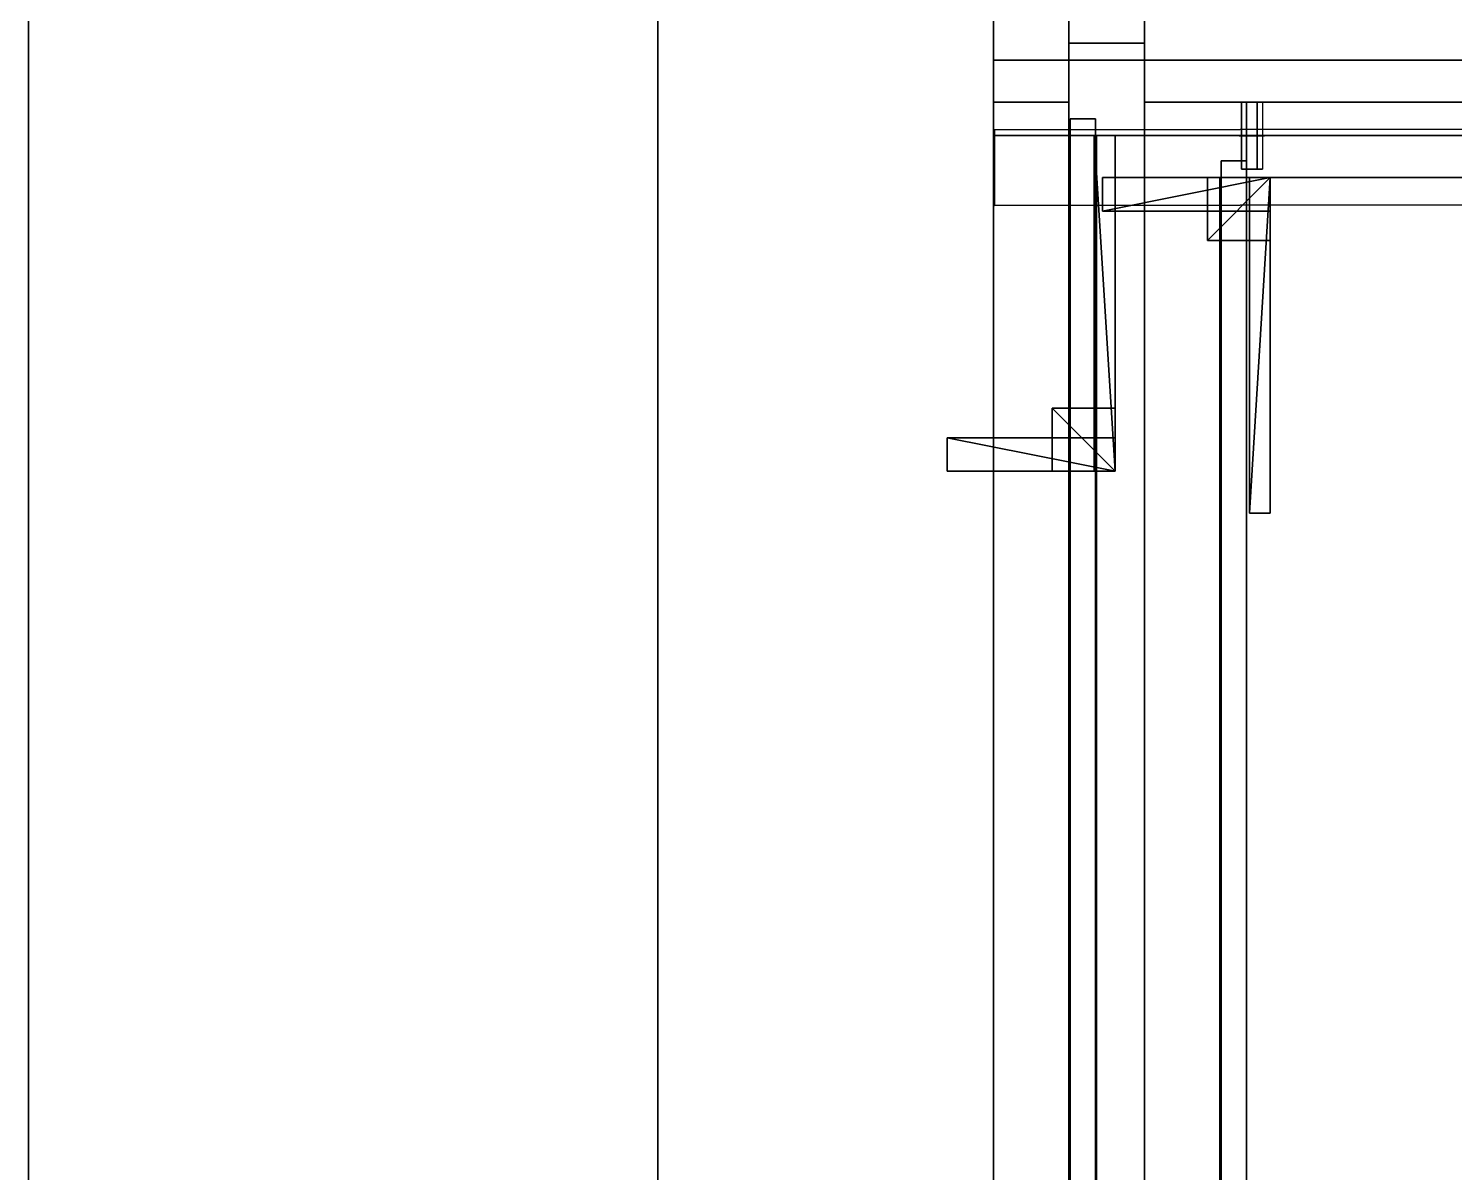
# Model space of a CAD drawing. Extents: x 0 to 3022, y -4615 to 0.
# Drawn here: x 0 to 339.9, y -550.5 to -277.9 of the extents above; entities that cross this region are included whole.
import ezdxf

# ---------------------------------------------------------------- set-up
doc = ezdxf.new("R2010")
doc.units = 0
for name, color, linetype in [('LAYER0', 7, 'CONTINUOUS'), ('LAYER1', 7, 'CONTINUOUS'), ('LAYER47', 253, 'CONTINUOUS'), ('LAYER560', 253, 'CONTINUOUS'), ('LAYER569', 2, 'CONTINUOUS'), ('LAYER570', 7, 'CONTINUOUS'), ('LAYER571', 253, 'CONTINUOUS'), ('LAYER572', 253, 'CONTINUOUS'), ('LAYER573', 253, 'CONTINUOUS'), ('LAYER574', 253, 'CONTINUOUS'), ('LAYER575', 253, 'CONTINUOUS'), ('LAYER576', 253, 'CONTINUOUS'), ('LAYER577', 253, 'CONTINUOUS'), ('LAYER579', 7, 'CONTINUOUS'), ('LAYER580', 7, 'CONTINUOUS'), ('LAYER625', 253, 'CONTINUOUS'), ('LAYER626', 253, 'CONTINUOUS'), ('LAYER627', 7, 'CONTINUOUS'), ('LAYER628', 2, 'CONTINUOUS'), ('LAYER629', 7, 'CONTINUOUS'), ('LAYER630', 253, 'CONTINUOUS'), ('LAYER631', 253, 'CONTINUOUS'), ('LAYER632', 253, 'CONTINUOUS'), ('LAYER633', 253, 'CONTINUOUS'), ('LAYER634', 253, 'CONTINUOUS'), ('LAYER635', 253, 'CONTINUOUS'), ('LAYER636', 7, 'CONTINUOUS'), ('LAYER637', 7, 'CONTINUOUS'), ('LAYER638', 7, 'CONTINUOUS'), ('LAYER640', 253, 'CONTINUOUS'), ('LAYER654', 7, 'CONTINUOUS'), ('LAYER658', 254, 'CONTINUOUS'), ('LAYER660', 7, 'CONTINUOUS'), ('LAYER661', 7, 'CONTINUOUS'), ('LAYER662', 7, 'CONTINUOUS'), ('LAYER663', 7, 'CONTINUOUS'), ('LAYER664', 7, 'CONTINUOUS'), ('LAYER665', 253, 'CONTINUOUS'), ('LAYER800', 253, 'CONTINUOUS')]:
    doc.layers.add(name, color=color, linetype=linetype)

msp = doc.modelspace()

# ---------------------------------------------------------------- linework, layer by layer
at = {"layer": 'LAYER0', "invisible_edges": 1}
for points in [[(2992, 0), (0, -4167.22), (0, 0), (2992, 0)], [(0, 0, 5), (0, -4167.22), (0, -4167.22, 5), (0, 0, 5)], [(0, -4167.22), (0, 0, 5), (0, 0), (0, -4167.22)], [(2992, -4162.78, 5), (0, 0, 5), (0, -4167.22, 5), (2992, -4162.78, 5)], [(0, 0, 5), (2992, -4162.78, 5), (2992, 0, 5), (0, 0, 5)], [(0, -4167.22), (2992, 0), (2992, -4162.78), (0, -4167.22)]]:
    msp.add_3dface(points, dxfattribs=at)
at = {"layer": 'LAYER1'}
for points, invisible_edges in [([(150, -150, 5), (0, -4167.22, 5), (0, 0, 5), (150, -150, 5)], 5), ([(0, 0, 2611), (0, -4167.22, 5), (0, -4167.22, 2611), (0, 0, 2611)], 1), ([(0, -4167.22, 5), (0, 0, 2611), (0, 0, 5), (0, -4167.22, 5)], 1), ([(0, -4167.22, 5), (150, -150, 5), (150, -4017, 5), (0, -4167.22, 5)], 5), ([(150, -150, 5), (150, -4017, 2611), (150, -4017, 5), (150, -150, 5)], 1), ([(150, -4017, 2611), (150, -150, 5), (150, -150, 2611), (150, -4017, 2611)], 1)]:
    msp.add_3dface(points, dxfattribs=dict(at, invisible_edges=invisible_edges))
at = {"layer": 'LAYER47', "invisible_edges": 1}
for points in [[(230, -2965.406, 1823), (700, -285.4058, 1823), (230, -285.4058, 1823), (230, -2965.406, 1823)], [(700, -285.4058, 1823), (230, -2965.406, 1823), (700, -2965.406, 1823), (700, -285.4058, 1823)], [(230, -285.4058, 1805), (700, -285.4058, 1823), (700, -285.4058, 1805), (230, -285.4058, 1805)], [(700, -285.4058, 1823), (230, -285.4058, 1805), (230, -285.4058, 1823), (700, -285.4058, 1823)], [(230, -285.4058, 1805), (230, -2965.406, 1823), (230, -285.4058, 1823), (230, -285.4058, 1805)], [(230, -2965.406, 1823), (230, -285.4058, 1805), (230, -2965.406, 1805), (230, -2965.406, 1823)], [(700, -2965.406, 1805), (230, -285.4058, 1805), (700, -285.4058, 1805), (700, -2965.406, 1805)], [(230, -285.4058, 1805), (700, -2965.406, 1805), (230, -2965.406, 1805), (230, -285.4058, 1805)]]:
    msp.add_3dface(points, dxfattribs=at)
at = {"layer": 'LAYER560', "invisible_edges": 1}
for points in [[(266.0002, -313.4058, 155), (698.0002, -295.4058, 155), (698.0002, -313.4058, 155), (266.0002, -313.4058, 155)], [(698.0002, -295.4058, 155), (266.0002, -313.4058, 155), (266.0002, -295.4058, 155), (698.0002, -295.4058, 155)], [(266.0002, -295.4058, 505), (698.0002, -313.4058, 505), (698.0002, -295.4058, 505), (266.0002, -295.4058, 505)], [(698.0002, -313.4058, 505), (266.0002, -295.4058, 505), (266.0002, -313.4058, 505), (698.0002, -313.4058, 505)], [(266.0002, -295.4058, 505), (266.0002, -313.4058, 155), (266.0002, -313.4058, 505), (266.0002, -295.4058, 505)], [(266.0002, -313.4058, 155), (266.0002, -295.4058, 505), (266.0002, -295.4058, 155), (266.0002, -313.4058, 155)], [(698.0002, -295.4058, 155), (266.0002, -295.4058, 505), (698.0002, -295.4058, 505), (698.0002, -295.4058, 155)], [(266.0002, -295.4058, 505), (698.0002, -295.4058, 155), (266.0002, -295.4058, 155), (266.0002, -295.4058, 505)], [(266.0002, -313.4058, 155), (698.0002, -313.4058, 505), (266.0002, -313.4058, 505), (266.0002, -313.4058, 155)], [(698.0002, -313.4058, 505), (266.0002, -313.4058, 155), (698.0002, -313.4058, 155), (698.0002, -313.4058, 505)]]:
    msp.add_3dface(points, dxfattribs=at)
at = {"layer": 'LAYER569'}
for points in [[(296.0002, -313.4058, 475.5), (291.0002, -393.4058, 475.5), (296.0002, -393.4058, 475.5), (296.0002, -313.4058, 475.5)], [(291.0002, -313.4058, 475.5), (291.0002, -393.4058, 475.5), (296.0002, -313.4058, 475.5), (291.0002, -313.4058, 475.5)], [(296.0002, -313.4058, 452.5), (291.0002, -313.4058, 475.5), (296.0002, -313.4058, 475.5), (296.0002, -313.4058, 452.5)], [(291.0002, -313.4058, 452.5), (291.0002, -313.4058, 475.5), (296.0002, -313.4058, 452.5), (291.0002, -313.4058, 452.5)], [(291.0002, -393.4058, 452.5), (296.0002, -313.4058, 452.5), (296.0002, -393.4058, 452.5), (291.0002, -393.4058, 452.5)], [(291.0002, -313.4058, 452.5), (296.0002, -313.4058, 452.5), (291.0002, -393.4058, 452.5), (291.0002, -313.4058, 452.5)], [(291.0002, -393.4058, 475.5), (291.0002, -313.4058, 452.5), (291.0002, -393.4058, 452.5), (291.0002, -393.4058, 475.5)], [(291.0002, -313.4058, 475.5), (291.0002, -313.4058, 452.5), (291.0002, -393.4058, 475.5), (291.0002, -313.4058, 475.5)], [(296.0002, -393.4058, 452.5), (296.0002, -313.4058, 475.5), (296.0002, -393.4058, 475.5), (296.0002, -393.4058, 452.5)], [(296.0002, -313.4058, 452.5), (296.0002, -313.4058, 475.5), (296.0002, -393.4058, 452.5), (296.0002, -313.4058, 452.5)], [(296.0002, -393.4058, 475.5), (291.0002, -393.4058, 452.5), (296.0002, -393.4058, 452.5), (296.0002, -393.4058, 475.5)], [(291.0002, -393.4058, 475.5), (291.0002, -393.4058, 452.5), (296.0002, -393.4058, 475.5), (291.0002, -393.4058, 475.5)]]:
    msp.add_3dface(points, dxfattribs=at)
at = {"layer": 'LAYER570', "invisible_edges": 1}
for points in [[(296.0002, -313.4058, 475.5), (291.0002, -393.4058, 475.5), (296.0002, -393.4058, 475.5), (296.0002, -313.4058, 475.5)], [(291.0002, -393.4058, 475.5), (296.0002, -313.4058, 475.5), (291.0002, -313.4058, 475.5), (291.0002, -393.4058, 475.5)], [(291.0002, -313.4058, 452.5), (296.0002, -393.4058, 452.5), (291.0002, -393.4058, 452.5), (291.0002, -313.4058, 452.5)], [(296.0002, -393.4058, 452.5), (291.0002, -313.4058, 452.5), (296.0002, -313.4058, 452.5), (296.0002, -393.4058, 452.5)], [(291.0002, -313.4058, 452.5), (296.0002, -313.4058, 475.5), (296.0002, -313.4058, 452.5), (291.0002, -313.4058, 452.5)], [(296.0002, -313.4058, 475.5), (291.0002, -313.4058, 452.5), (291.0002, -313.4058, 475.5), (296.0002, -313.4058, 475.5)], [(291.0002, -393.4058, 475.5), (291.0002, -313.4058, 452.5), (291.0002, -393.4058, 452.5), (291.0002, -393.4058, 475.5)], [(291.0002, -313.4058, 452.5), (291.0002, -393.4058, 475.5), (291.0002, -313.4058, 475.5), (291.0002, -313.4058, 452.5)], [(296.0002, -313.4058, 475.5), (296.0002, -393.4058, 452.5), (296.0002, -313.4058, 452.5), (296.0002, -313.4058, 475.5)], [(296.0002, -393.4058, 452.5), (296.0002, -313.4058, 475.5), (296.0002, -393.4058, 475.5), (296.0002, -393.4058, 452.5)], [(291.0002, -393.4058, 475.5), (296.0002, -393.4058, 452.5), (296.0002, -393.4058, 475.5), (291.0002, -393.4058, 475.5)], [(296.0002, -393.4058, 452.5), (291.0002, -393.4058, 475.5), (291.0002, -393.4058, 452.5), (296.0002, -393.4058, 452.5)]]:
    msp.add_3dface(points, dxfattribs=at)
at = {"layer": 'LAYER571'}
for points in [[(296.0002, -313.4058, 475.5), (281.0002, -328.4058, 475.5), (296.0002, -328.4058, 475.5), (296.0002, -313.4058, 475.5)], [(281.0002, -313.4058, 475.5), (281.0002, -328.4058, 475.5), (296.0002, -313.4058, 475.5), (281.0002, -313.4058, 475.5)], [(296.0002, -313.4058, 460.5), (281.0002, -313.4058, 475.5), (296.0002, -313.4058, 475.5), (296.0002, -313.4058, 460.5)], [(281.0002, -313.4058, 460.5), (281.0002, -313.4058, 475.5), (296.0002, -313.4058, 460.5), (281.0002, -313.4058, 460.5)], [(281.0002, -328.4058, 460.5), (296.0002, -313.4058, 460.5), (296.0002, -328.4058, 460.5), (281.0002, -328.4058, 460.5)], [(281.0002, -313.4058, 460.5), (296.0002, -313.4058, 460.5), (281.0002, -328.4058, 460.5), (281.0002, -313.4058, 460.5)], [(281.0002, -328.4058, 475.5), (281.0002, -313.4058, 460.5), (281.0002, -328.4058, 460.5), (281.0002, -328.4058, 475.5)], [(281.0002, -313.4058, 475.5), (281.0002, -313.4058, 460.5), (281.0002, -328.4058, 475.5), (281.0002, -313.4058, 475.5)], [(296.0002, -328.4058, 460.5), (296.0002, -313.4058, 475.5), (296.0002, -328.4058, 475.5), (296.0002, -328.4058, 460.5)], [(296.0002, -313.4058, 460.5), (296.0002, -313.4058, 475.5), (296.0002, -328.4058, 460.5), (296.0002, -313.4058, 460.5)], [(296.0002, -328.4058, 475.5), (281.0002, -328.4058, 460.5), (296.0002, -328.4058, 460.5), (296.0002, -328.4058, 475.5)], [(281.0002, -328.4058, 475.5), (281.0002, -328.4058, 460.5), (296.0002, -328.4058, 475.5), (281.0002, -328.4058, 475.5)]]:
    msp.add_3dface(points, dxfattribs=at)
at = {"layer": 'LAYER572'}
for points in [[(296.0002, -313.4058, 475.5), (281.0002, -328.4058, 475.5), (296.0002, -328.4058, 475.5), (296.0002, -313.4058, 475.5)], [(281.0002, -313.4058, 475.5), (281.0002, -328.4058, 475.5), (296.0002, -313.4058, 475.5), (281.0002, -313.4058, 475.5)], [(296.0002, -313.4058, 460.5), (281.0002, -313.4058, 475.5), (296.0002, -313.4058, 475.5), (296.0002, -313.4058, 460.5)], [(281.0002, -313.4058, 460.5), (281.0002, -313.4058, 475.5), (296.0002, -313.4058, 460.5), (281.0002, -313.4058, 460.5)], [(281.0002, -328.4058, 460.5), (296.0002, -313.4058, 460.5), (296.0002, -328.4058, 460.5), (281.0002, -328.4058, 460.5)], [(281.0002, -313.4058, 460.5), (296.0002, -313.4058, 460.5), (281.0002, -328.4058, 460.5), (281.0002, -313.4058, 460.5)], [(281.0002, -328.4058, 475.5), (281.0002, -313.4058, 460.5), (281.0002, -328.4058, 460.5), (281.0002, -328.4058, 475.5)], [(281.0002, -313.4058, 475.5), (281.0002, -313.4058, 460.5), (281.0002, -328.4058, 475.5), (281.0002, -313.4058, 475.5)], [(296.0002, -328.4058, 460.5), (296.0002, -313.4058, 475.5), (296.0002, -328.4058, 475.5), (296.0002, -328.4058, 460.5)], [(296.0002, -313.4058, 460.5), (296.0002, -313.4058, 475.5), (296.0002, -328.4058, 460.5), (296.0002, -313.4058, 460.5)], [(296.0002, -328.4058, 475.5), (281.0002, -328.4058, 460.5), (296.0002, -328.4058, 460.5), (296.0002, -328.4058, 475.5)], [(281.0002, -328.4058, 475.5), (281.0002, -328.4058, 460.5), (296.0002, -328.4058, 475.5), (281.0002, -328.4058, 475.5)]]:
    msp.add_3dface(points, dxfattribs=at)
at = {"layer": 'LAYER573'}
for points in [[(296.0002, -313.4058, 475.5), (281.0002, -328.4058, 475.5), (296.0002, -328.4058, 475.5), (296.0002, -313.4058, 475.5)], [(281.0002, -313.4058, 475.5), (281.0002, -328.4058, 475.5), (296.0002, -313.4058, 475.5), (281.0002, -313.4058, 475.5)], [(296.0002, -313.4058, 460.5), (281.0002, -313.4058, 475.5), (296.0002, -313.4058, 475.5), (296.0002, -313.4058, 460.5)], [(281.0002, -313.4058, 460.5), (281.0002, -313.4058, 475.5), (296.0002, -313.4058, 460.5), (281.0002, -313.4058, 460.5)], [(281.0002, -328.4058, 460.5), (296.0002, -313.4058, 460.5), (296.0002, -328.4058, 460.5), (281.0002, -328.4058, 460.5)], [(281.0002, -313.4058, 460.5), (296.0002, -313.4058, 460.5), (281.0002, -328.4058, 460.5), (281.0002, -313.4058, 460.5)], [(281.0002, -328.4058, 475.5), (281.0002, -313.4058, 460.5), (281.0002, -328.4058, 460.5), (281.0002, -328.4058, 475.5)], [(281.0002, -313.4058, 475.5), (281.0002, -313.4058, 460.5), (281.0002, -328.4058, 475.5), (281.0002, -313.4058, 475.5)], [(296.0002, -328.4058, 460.5), (296.0002, -313.4058, 475.5), (296.0002, -328.4058, 475.5), (296.0002, -328.4058, 460.5)], [(296.0002, -313.4058, 460.5), (296.0002, -313.4058, 475.5), (296.0002, -328.4058, 460.5), (296.0002, -313.4058, 460.5)], [(296.0002, -328.4058, 475.5), (281.0002, -328.4058, 460.5), (296.0002, -328.4058, 460.5), (296.0002, -328.4058, 475.5)], [(281.0002, -328.4058, 475.5), (281.0002, -328.4058, 460.5), (296.0002, -328.4058, 475.5), (281.0002, -328.4058, 475.5)]]:
    msp.add_3dface(points, dxfattribs=at)
at = {"layer": 'LAYER574'}
for points in [[(296.0002, -313.4058, 475.5), (281.0002, -328.4058, 475.5), (296.0002, -328.4058, 475.5), (296.0002, -313.4058, 475.5)], [(281.0002, -313.4058, 475.5), (281.0002, -328.4058, 475.5), (296.0002, -313.4058, 475.5), (281.0002, -313.4058, 475.5)], [(296.0002, -313.4058, 460.5), (281.0002, -313.4058, 475.5), (296.0002, -313.4058, 475.5), (296.0002, -313.4058, 460.5)], [(281.0002, -313.4058, 460.5), (281.0002, -313.4058, 475.5), (296.0002, -313.4058, 460.5), (281.0002, -313.4058, 460.5)], [(281.0002, -328.4058, 460.5), (296.0002, -313.4058, 460.5), (296.0002, -328.4058, 460.5), (281.0002, -328.4058, 460.5)], [(281.0002, -313.4058, 460.5), (296.0002, -313.4058, 460.5), (281.0002, -328.4058, 460.5), (281.0002, -313.4058, 460.5)], [(281.0002, -328.4058, 475.5), (281.0002, -313.4058, 460.5), (281.0002, -328.4058, 460.5), (281.0002, -328.4058, 475.5)], [(281.0002, -313.4058, 475.5), (281.0002, -313.4058, 460.5), (281.0002, -328.4058, 475.5), (281.0002, -313.4058, 475.5)], [(296.0002, -328.4058, 460.5), (296.0002, -313.4058, 475.5), (296.0002, -328.4058, 475.5), (296.0002, -328.4058, 460.5)], [(296.0002, -313.4058, 460.5), (296.0002, -313.4058, 475.5), (296.0002, -328.4058, 460.5), (296.0002, -313.4058, 460.5)], [(296.0002, -328.4058, 475.5), (281.0002, -328.4058, 460.5), (296.0002, -328.4058, 460.5), (296.0002, -328.4058, 475.5)], [(281.0002, -328.4058, 475.5), (281.0002, -328.4058, 460.5), (296.0002, -328.4058, 475.5), (281.0002, -328.4058, 475.5)]]:
    msp.add_3dface(points, dxfattribs=at)
at = {"layer": 'LAYER575'}
for points in [[(296.0002, -313.4058, 475.5), (256.0002, -321.4058, 475.5), (296.0002, -321.4058, 475.5), (296.0002, -313.4058, 475.5)], [(256.0002, -313.4058, 475.5), (256.0002, -321.4058, 475.5), (296.0002, -313.4058, 475.5), (256.0002, -313.4058, 475.5)], [(296.0002, -313.4058, 467.5), (256.0002, -313.4058, 475.5), (296.0002, -313.4058, 475.5), (296.0002, -313.4058, 467.5)], [(256.0002, -313.4058, 467.5), (256.0002, -313.4058, 475.5), (296.0002, -313.4058, 467.5), (256.0002, -313.4058, 467.5)], [(256.0002, -321.4058, 467.5), (296.0002, -313.4058, 467.5), (296.0002, -321.4058, 467.5), (256.0002, -321.4058, 467.5)], [(256.0002, -313.4058, 467.5), (296.0002, -313.4058, 467.5), (256.0002, -321.4058, 467.5), (256.0002, -313.4058, 467.5)], [(256.0002, -321.4058, 475.5), (256.0002, -313.4058, 467.5), (256.0002, -321.4058, 467.5), (256.0002, -321.4058, 475.5)], [(256.0002, -313.4058, 475.5), (256.0002, -313.4058, 467.5), (256.0002, -321.4058, 475.5), (256.0002, -313.4058, 475.5)], [(296.0002, -321.4058, 467.5), (296.0002, -313.4058, 475.5), (296.0002, -321.4058, 475.5), (296.0002, -321.4058, 467.5)], [(296.0002, -313.4058, 467.5), (296.0002, -313.4058, 475.5), (296.0002, -321.4058, 467.5), (296.0002, -313.4058, 467.5)], [(296.0002, -321.4058, 475.5), (256.0002, -321.4058, 467.5), (296.0002, -321.4058, 467.5), (296.0002, -321.4058, 475.5)], [(256.0002, -321.4058, 475.5), (256.0002, -321.4058, 467.5), (296.0002, -321.4058, 475.5), (256.0002, -321.4058, 475.5)]]:
    msp.add_3dface(points, dxfattribs=at)
at = {"layer": 'LAYER576'}
for points in [[(296.0002, -313.4058, 475.5), (291.0002, -393.4058, 475.5), (296.0002, -393.4058, 475.5), (296.0002, -313.4058, 475.5)], [(291.0002, -313.4058, 475.5), (291.0002, -393.4058, 475.5), (296.0002, -313.4058, 475.5), (291.0002, -313.4058, 475.5)], [(296.0002, -313.4058, 459.5), (291.0002, -313.4058, 475.5), (296.0002, -313.4058, 475.5), (296.0002, -313.4058, 459.5)], [(291.0002, -313.4058, 459.5), (291.0002, -313.4058, 475.5), (296.0002, -313.4058, 459.5), (291.0002, -313.4058, 459.5)], [(291.0002, -393.4058, 459.5), (296.0002, -313.4058, 459.5), (296.0002, -393.4058, 459.5), (291.0002, -393.4058, 459.5)], [(291.0002, -313.4058, 459.5), (296.0002, -313.4058, 459.5), (291.0002, -393.4058, 459.5), (291.0002, -313.4058, 459.5)], [(291.0002, -393.4058, 475.5), (291.0002, -313.4058, 459.5), (291.0002, -393.4058, 459.5), (291.0002, -393.4058, 475.5)], [(291.0002, -313.4058, 475.5), (291.0002, -313.4058, 459.5), (291.0002, -393.4058, 475.5), (291.0002, -313.4058, 475.5)], [(296.0002, -393.4058, 459.5), (296.0002, -313.4058, 475.5), (296.0002, -393.4058, 475.5), (296.0002, -393.4058, 459.5)], [(296.0002, -313.4058, 459.5), (296.0002, -313.4058, 475.5), (296.0002, -393.4058, 459.5), (296.0002, -313.4058, 459.5)], [(296.0002, -393.4058, 475.5), (291.0002, -393.4058, 459.5), (296.0002, -393.4058, 459.5), (296.0002, -393.4058, 475.5)], [(291.0002, -393.4058, 475.5), (291.0002, -393.4058, 459.5), (296.0002, -393.4058, 475.5), (291.0002, -393.4058, 475.5)]]:
    msp.add_3dface(points, dxfattribs=at)
at = {"layer": 'LAYER577', "invisible_edges": 1}
for points in [[(266.0002, -313.4058, 156), (698.0002, -777.4058, 156), (266.0002, -777.4058, 156), (266.0002, -313.4058, 156)], [(698.0002, -777.4058, 156), (266.0002, -313.4058, 156), (698.0002, -313.4058, 156), (698.0002, -777.4058, 156)], [(266.0002, -313.4058, 156), (698.0002, -313.4058, 174), (698.0002, -313.4058, 156), (266.0002, -313.4058, 156)], [(698.0002, -313.4058, 174), (266.0002, -313.4058, 156), (266.0002, -313.4058, 174), (698.0002, -313.4058, 174)], [(266.0002, -777.4058, 174), (266.0002, -313.4058, 156), (266.0002, -777.4058, 156), (266.0002, -777.4058, 174)], [(266.0002, -313.4058, 156), (266.0002, -777.4058, 174), (266.0002, -313.4058, 174), (266.0002, -313.4058, 156)], [(698.0002, -313.4058, 174), (266.0002, -777.4058, 174), (698.0002, -777.4058, 174), (698.0002, -313.4058, 174)], [(266.0002, -777.4058, 174), (698.0002, -313.4058, 174), (266.0002, -313.4058, 174), (266.0002, -777.4058, 174)]]:
    msp.add_3dface(points, dxfattribs=at)
at = {"layer": 'LAYER579', "invisible_edges": 1}
for points in [[(284.3002, -309.4058, 504.5), (290.3002, -781.4058, 504.5), (290.3002, -309.4058, 504.5), (284.3002, -309.4058, 504.5)], [(290.3002, -781.4058, 504.5), (284.3002, -309.4058, 504.5), (284.3002, -781.4058, 504.5), (290.3002, -781.4058, 504.5)], [(290.3002, -309.4058, 170), (284.3002, -309.4058, 504.5), (290.3002, -309.4058, 504.5), (290.3002, -309.4058, 170)], [(284.3002, -309.4058, 504.5), (290.3002, -309.4058, 170), (284.3002, -309.4058, 170), (284.3002, -309.4058, 504.5)], [(284.3002, -781.4058, 170), (290.3002, -309.4058, 170), (290.3002, -781.4058, 170), (284.3002, -781.4058, 170)], [(290.3002, -309.4058, 170), (284.3002, -781.4058, 170), (284.3002, -309.4058, 170), (290.3002, -309.4058, 170)], [(284.3002, -309.4058, 504.5), (284.3002, -781.4058, 170), (284.3002, -781.4058, 504.5), (284.3002, -309.4058, 504.5)], [(284.3002, -781.4058, 170), (284.3002, -309.4058, 504.5), (284.3002, -309.4058, 170), (284.3002, -781.4058, 170)], [(290.3002, -309.4058, 170), (290.3002, -781.4058, 504.5), (290.3002, -781.4058, 170), (290.3002, -309.4058, 170)], [(290.3002, -781.4058, 504.5), (290.3002, -309.4058, 170), (290.3002, -309.4058, 504.5), (290.3002, -781.4058, 504.5)]]:
    msp.add_3dface(points, dxfattribs=at)
at = {"layer": 'LAYER580', "invisible_edges": 1}
for points in [[(266.0002, -313.4058, 505), (266.0002, -777.4058, 385), (266.0002, -777.4058, 505), (266.0002, -313.4058, 505)], [(266.0002, -777.4058, 385), (266.0002, -313.4058, 505), (266.0002, -313.4058, 385), (266.0002, -777.4058, 385)], [(284.0002, -313.4058, 385), (266.0002, -777.4058, 385), (266.0002, -313.4058, 385), (284.0002, -313.4058, 385)], [(266.0002, -777.4058, 385), (284.0002, -313.4058, 385), (284.0002, -777.4058, 385), (266.0002, -777.4058, 385)], [(266.0002, -313.4058, 505), (284.0002, -313.4058, 385), (266.0002, -313.4058, 385), (266.0002, -313.4058, 505)], [(284.0002, -313.4058, 385), (266.0002, -313.4058, 505), (284.0002, -313.4058, 505), (284.0002, -313.4058, 385)], [(284.0002, -777.4058, 505), (266.0002, -313.4058, 505), (266.0002, -777.4058, 505), (284.0002, -777.4058, 505)], [(266.0002, -313.4058, 505), (284.0002, -777.4058, 505), (284.0002, -313.4058, 505), (266.0002, -313.4058, 505)], [(284.0002, -313.4058, 385), (284.0002, -777.4058, 505), (284.0002, -777.4058, 385), (284.0002, -313.4058, 385)], [(284.0002, -777.4058, 505), (284.0002, -313.4058, 385), (284.0002, -313.4058, 505), (284.0002, -777.4058, 505)]]:
    msp.add_3dface(points, dxfattribs=at)
at = {"layer": 'LAYER625', "invisible_edges": 1}
for points in [[(266.0002, -295.4058, 505), (720.0002, -795.4058, 505), (266.0002, -795.4058, 505), (266.0002, -295.4058, 505)], [(720.0002, -795.4058, 505), (266.0002, -295.4058, 505), (720.0002, -295.4058, 505), (720.0002, -795.4058, 505)], [(266.0002, -295.4058, 505), (720.0002, -295.4058, 523), (720.0002, -295.4058, 505), (266.0002, -295.4058, 505)], [(720.0002, -295.4058, 523), (266.0002, -295.4058, 505), (266.0002, -295.4058, 523), (720.0002, -295.4058, 523)], [(266.0002, -795.4058, 523), (266.0002, -295.4058, 505), (266.0002, -795.4058, 505), (266.0002, -795.4058, 523)], [(266.0002, -295.4058, 505), (266.0002, -795.4058, 523), (266.0002, -295.4058, 523), (266.0002, -295.4058, 505)], [(720.0002, -295.4058, 523), (266.0002, -795.4058, 523), (720.0002, -795.4058, 523), (720.0002, -295.4058, 523)], [(266.0002, -795.4058, 523), (720.0002, -295.4058, 523), (266.0002, -295.4058, 523), (266.0002, -795.4058, 523)]]:
    msp.add_3dface(points, dxfattribs=at)
at = {"layer": 'LAYER626', "invisible_edges": 1}
for points in [[(670.239, -319.415, 2555), (230.2228, -302.0688, 2555), (670.2123, -301.415, 2555), (670.239, -319.415, 2555)], [(230.2495, -320.0688, 2635), (670.2123, -301.415, 2635), (230.2228, -302.0688, 2635), (230.2495, -320.0688, 2635)], [(230.2228, -302.0688, 2555), (670.2123, -301.415, 2635), (670.2123, -301.415, 2555), (230.2228, -302.0688, 2555)], [(670.2123, -301.415, 2635), (230.2228, -302.0688, 2555), (230.2228, -302.0688, 2635), (670.2123, -301.415, 2635)], [(230.2228, -302.0688, 2555), (670.239, -319.415, 2555), (230.2495, -320.0688, 2555), (230.2228, -302.0688, 2555)], [(230.2495, -320.0688, 2635), (230.2228, -302.0688, 2555), (230.2495, -320.0688, 2555), (230.2495, -320.0688, 2635)], [(230.2228, -302.0688, 2555), (230.2495, -320.0688, 2635), (230.2228, -302.0688, 2635), (230.2228, -302.0688, 2555)], [(670.2123, -301.415, 2635), (230.2495, -320.0688, 2635), (670.239, -319.415, 2635), (670.2123, -301.415, 2635)], [(230.2495, -320.0688, 2635), (670.239, -319.415, 2555), (670.239, -319.415, 2635), (230.2495, -320.0688, 2635)], [(670.239, -319.415, 2555), (230.2495, -320.0688, 2635), (230.2495, -320.0688, 2555), (670.239, -319.415, 2555)]]:
    msp.add_3dface(points, dxfattribs=at)
at = {"layer": 'LAYER627', "invisible_edges": 1}
for points in [[(230, -303.4058, 2536), (230, -803.4058, 2416), (230, -803.4058, 2536), (230, -303.4058, 2536)], [(230, -803.4058, 2416), (230, -303.4058, 2536), (230, -303.4058, 2416), (230, -803.4058, 2416)], [(248, -303.4058, 2416), (230, -803.4058, 2416), (230, -303.4058, 2416), (248, -303.4058, 2416)], [(230, -803.4058, 2416), (248, -303.4058, 2416), (248, -803.4058, 2416), (230, -803.4058, 2416)], [(230, -303.4058, 2536), (248, -303.4058, 2416), (230, -303.4058, 2416), (230, -303.4058, 2536)], [(248, -303.4058, 2416), (230, -303.4058, 2536), (248, -303.4058, 2536), (248, -303.4058, 2416)], [(248, -803.4058, 2536), (230, -303.4058, 2536), (230, -803.4058, 2536), (248, -803.4058, 2536)], [(230, -303.4058, 2536), (248, -803.4058, 2536), (248, -303.4058, 2536), (230, -303.4058, 2536)], [(248, -303.4058, 2416), (248, -803.4058, 2536), (248, -803.4058, 2416), (248, -303.4058, 2416)], [(248, -803.4058, 2536), (248, -303.4058, 2416), (248, -303.4058, 2536), (248, -803.4058, 2536)]]:
    msp.add_3dface(points, dxfattribs=at)
at = {"layer": 'LAYER628'}
for points in [[(259, -303.4058, 2490), (254, -303.4058, 2490), (259, -303.4058, 2513), (259, -303.4058, 2490)], [(259, -303.4058, 2513), (254, -303.4058, 2490), (254, -303.4058, 2513), (259, -303.4058, 2513)], [(259, -303.4058, 2513), (254, -303.4058, 2513), (259, -383.4058, 2513), (259, -303.4058, 2513)], [(259, -383.4058, 2513), (254, -303.4058, 2513), (254, -383.4058, 2513), (259, -383.4058, 2513)], [(259, -303.4058, 2490), (259, -383.4058, 2490), (254, -303.4058, 2490), (259, -303.4058, 2490)], [(254, -303.4058, 2490), (259, -383.4058, 2490), (254, -383.4058, 2490), (254, -303.4058, 2490)], [(254, -303.4058, 2490), (254, -383.4058, 2490), (254, -303.4058, 2513), (254, -303.4058, 2490)], [(254, -303.4058, 2513), (254, -383.4058, 2490), (254, -383.4058, 2513), (254, -303.4058, 2513)], [(259, -303.4058, 2513), (259, -383.4058, 2513), (259, -303.4058, 2490), (259, -303.4058, 2513)], [(259, -303.4058, 2490), (259, -383.4058, 2513), (259, -383.4058, 2490), (259, -303.4058, 2490)], [(259, -383.4058, 2513), (254, -383.4058, 2513), (259, -383.4058, 2490), (259, -383.4058, 2513)], [(259, -383.4058, 2490), (254, -383.4058, 2513), (254, -383.4058, 2490), (259, -383.4058, 2490)]]:
    msp.add_3dface(points, dxfattribs=at)
at = {"layer": 'LAYER629', "invisible_edges": 1}
for points in [[(254, -383.4058, 2513), (259, -303.4058, 2513), (254, -303.4058, 2513), (254, -383.4058, 2513)], [(259, -303.4058, 2513), (254, -383.4058, 2513), (259, -383.4058, 2513), (259, -303.4058, 2513)], [(254, -303.4058, 2490), (259, -303.4058, 2513), (259, -303.4058, 2490), (254, -303.4058, 2490)], [(259, -303.4058, 2513), (254, -303.4058, 2490), (254, -303.4058, 2513), (259, -303.4058, 2513)], [(259, -383.4058, 2490), (254, -303.4058, 2490), (259, -303.4058, 2490), (259, -383.4058, 2490)], [(254, -303.4058, 2490), (259, -383.4058, 2490), (254, -383.4058, 2490), (254, -303.4058, 2490)], [(254, -303.4058, 2490), (254, -383.4058, 2513), (254, -303.4058, 2513), (254, -303.4058, 2490)], [(254, -383.4058, 2513), (254, -303.4058, 2490), (254, -383.4058, 2490), (254, -383.4058, 2513)], [(259, -383.4058, 2490), (259, -303.4058, 2513), (259, -383.4058, 2513), (259, -383.4058, 2490)], [(259, -303.4058, 2513), (259, -383.4058, 2490), (259, -303.4058, 2490), (259, -303.4058, 2513)], [(254, -383.4058, 2513), (259, -383.4058, 2490), (259, -383.4058, 2513), (254, -383.4058, 2513)], [(259, -383.4058, 2490), (254, -383.4058, 2513), (254, -383.4058, 2490), (259, -383.4058, 2490)]]:
    msp.add_3dface(points, dxfattribs=at)
at = {"layer": 'LAYER630'}
for points in [[(259, -368.4058, 2498), (244, -368.4058, 2498), (259, -368.4058, 2513), (259, -368.4058, 2498)], [(259, -368.4058, 2513), (244, -368.4058, 2498), (244, -368.4058, 2513), (259, -368.4058, 2513)], [(259, -368.4058, 2513), (244, -368.4058, 2513), (259, -383.4058, 2513), (259, -368.4058, 2513)], [(259, -383.4058, 2513), (244, -368.4058, 2513), (244, -383.4058, 2513), (259, -383.4058, 2513)], [(259, -368.4058, 2498), (259, -383.4058, 2498), (244, -368.4058, 2498), (259, -368.4058, 2498)], [(244, -368.4058, 2498), (259, -383.4058, 2498), (244, -383.4058, 2498), (244, -368.4058, 2498)], [(244, -368.4058, 2498), (244, -383.4058, 2498), (244, -368.4058, 2513), (244, -368.4058, 2498)], [(244, -368.4058, 2513), (244, -383.4058, 2498), (244, -383.4058, 2513), (244, -368.4058, 2513)], [(259, -368.4058, 2513), (259, -383.4058, 2513), (259, -368.4058, 2498), (259, -368.4058, 2513)], [(259, -368.4058, 2498), (259, -383.4058, 2513), (259, -383.4058, 2498), (259, -368.4058, 2498)], [(259, -383.4058, 2513), (244, -383.4058, 2513), (259, -383.4058, 2498), (259, -383.4058, 2513)], [(259, -383.4058, 2498), (244, -383.4058, 2513), (244, -383.4058, 2498), (259, -383.4058, 2498)]]:
    msp.add_3dface(points, dxfattribs=at)
at = {"layer": 'LAYER631'}
for points in [[(259, -368.4058, 2498), (244, -368.4058, 2498), (259, -368.4058, 2513), (259, -368.4058, 2498)], [(259, -368.4058, 2513), (244, -368.4058, 2498), (244, -368.4058, 2513), (259, -368.4058, 2513)], [(259, -368.4058, 2513), (244, -368.4058, 2513), (259, -383.4058, 2513), (259, -368.4058, 2513)], [(259, -383.4058, 2513), (244, -368.4058, 2513), (244, -383.4058, 2513), (259, -383.4058, 2513)], [(259, -368.4058, 2498), (259, -383.4058, 2498), (244, -368.4058, 2498), (259, -368.4058, 2498)], [(244, -368.4058, 2498), (259, -383.4058, 2498), (244, -383.4058, 2498), (244, -368.4058, 2498)], [(244, -368.4058, 2498), (244, -383.4058, 2498), (244, -368.4058, 2513), (244, -368.4058, 2498)], [(244, -368.4058, 2513), (244, -383.4058, 2498), (244, -383.4058, 2513), (244, -368.4058, 2513)], [(259, -368.4058, 2513), (259, -383.4058, 2513), (259, -368.4058, 2498), (259, -368.4058, 2513)], [(259, -368.4058, 2498), (259, -383.4058, 2513), (259, -383.4058, 2498), (259, -368.4058, 2498)], [(259, -383.4058, 2513), (244, -383.4058, 2513), (259, -383.4058, 2498), (259, -383.4058, 2513)], [(259, -383.4058, 2498), (244, -383.4058, 2513), (244, -383.4058, 2498), (259, -383.4058, 2498)]]:
    msp.add_3dface(points, dxfattribs=at)
at = {"layer": 'LAYER632'}
for points in [[(259, -368.4058, 2498), (244, -368.4058, 2498), (259, -368.4058, 2513), (259, -368.4058, 2498)], [(259, -368.4058, 2513), (244, -368.4058, 2498), (244, -368.4058, 2513), (259, -368.4058, 2513)], [(259, -368.4058, 2513), (244, -368.4058, 2513), (259, -383.4058, 2513), (259, -368.4058, 2513)], [(259, -383.4058, 2513), (244, -368.4058, 2513), (244, -383.4058, 2513), (259, -383.4058, 2513)], [(259, -368.4058, 2498), (259, -383.4058, 2498), (244, -368.4058, 2498), (259, -368.4058, 2498)], [(244, -368.4058, 2498), (259, -383.4058, 2498), (244, -383.4058, 2498), (244, -368.4058, 2498)], [(244, -368.4058, 2498), (244, -383.4058, 2498), (244, -368.4058, 2513), (244, -368.4058, 2498)], [(244, -368.4058, 2513), (244, -383.4058, 2498), (244, -383.4058, 2513), (244, -368.4058, 2513)], [(259, -368.4058, 2513), (259, -383.4058, 2513), (259, -368.4058, 2498), (259, -368.4058, 2513)], [(259, -368.4058, 2498), (259, -383.4058, 2513), (259, -383.4058, 2498), (259, -368.4058, 2498)], [(259, -383.4058, 2513), (244, -383.4058, 2513), (259, -383.4058, 2498), (259, -383.4058, 2513)], [(259, -383.4058, 2498), (244, -383.4058, 2513), (244, -383.4058, 2498), (259, -383.4058, 2498)]]:
    msp.add_3dface(points, dxfattribs=at)
at = {"layer": 'LAYER633'}
for points in [[(259, -368.4058, 2498), (244, -368.4058, 2498), (259, -368.4058, 2513), (259, -368.4058, 2498)], [(259, -368.4058, 2513), (244, -368.4058, 2498), (244, -368.4058, 2513), (259, -368.4058, 2513)], [(259, -368.4058, 2513), (244, -368.4058, 2513), (259, -383.4058, 2513), (259, -368.4058, 2513)], [(259, -383.4058, 2513), (244, -368.4058, 2513), (244, -383.4058, 2513), (259, -383.4058, 2513)], [(259, -368.4058, 2498), (259, -383.4058, 2498), (244, -368.4058, 2498), (259, -368.4058, 2498)], [(244, -368.4058, 2498), (259, -383.4058, 2498), (244, -383.4058, 2498), (244, -368.4058, 2498)], [(244, -368.4058, 2498), (244, -383.4058, 2498), (244, -368.4058, 2513), (244, -368.4058, 2498)], [(244, -368.4058, 2513), (244, -383.4058, 2498), (244, -383.4058, 2513), (244, -368.4058, 2513)], [(259, -368.4058, 2513), (259, -383.4058, 2513), (259, -368.4058, 2498), (259, -368.4058, 2513)], [(259, -368.4058, 2498), (259, -383.4058, 2513), (259, -383.4058, 2498), (259, -368.4058, 2498)], [(259, -383.4058, 2513), (244, -383.4058, 2513), (259, -383.4058, 2498), (259, -383.4058, 2513)], [(259, -383.4058, 2498), (244, -383.4058, 2513), (244, -383.4058, 2498), (259, -383.4058, 2498)]]:
    msp.add_3dface(points, dxfattribs=at)
at = {"layer": 'LAYER634'}
for points in [[(259, -375.4058, 2505), (219, -375.4058, 2505), (259, -375.4058, 2513), (259, -375.4058, 2505)], [(259, -375.4058, 2513), (219, -375.4058, 2505), (219, -375.4058, 2513), (259, -375.4058, 2513)], [(259, -375.4058, 2513), (219, -375.4058, 2513), (259, -383.4058, 2513), (259, -375.4058, 2513)], [(259, -383.4058, 2513), (219, -375.4058, 2513), (219, -383.4058, 2513), (259, -383.4058, 2513)], [(259, -375.4058, 2505), (259, -383.4058, 2505), (219, -375.4058, 2505), (259, -375.4058, 2505)], [(219, -375.4058, 2505), (259, -383.4058, 2505), (219, -383.4058, 2505), (219, -375.4058, 2505)], [(219, -375.4058, 2505), (219, -383.4058, 2505), (219, -375.4058, 2513), (219, -375.4058, 2505)], [(219, -375.4058, 2513), (219, -383.4058, 2505), (219, -383.4058, 2513), (219, -375.4058, 2513)], [(259, -375.4058, 2513), (259, -383.4058, 2513), (259, -375.4058, 2505), (259, -375.4058, 2513)], [(259, -375.4058, 2505), (259, -383.4058, 2513), (259, -383.4058, 2505), (259, -375.4058, 2505)], [(259, -383.4058, 2513), (219, -383.4058, 2513), (259, -383.4058, 2505), (259, -383.4058, 2513)], [(259, -383.4058, 2505), (219, -383.4058, 2513), (219, -383.4058, 2505), (259, -383.4058, 2505)]]:
    msp.add_3dface(points, dxfattribs=at)
at = {"layer": 'LAYER635'}
for points in [[(259, -303.4058, 2497), (254, -303.4058, 2497), (259, -303.4058, 2513), (259, -303.4058, 2497)], [(259, -303.4058, 2513), (254, -303.4058, 2497), (254, -303.4058, 2513), (259, -303.4058, 2513)], [(259, -303.4058, 2513), (254, -303.4058, 2513), (259, -383.4058, 2513), (259, -303.4058, 2513)], [(259, -383.4058, 2513), (254, -303.4058, 2513), (254, -383.4058, 2513), (259, -383.4058, 2513)], [(259, -303.4058, 2497), (259, -383.4058, 2497), (254, -303.4058, 2497), (259, -303.4058, 2497)], [(254, -303.4058, 2497), (259, -383.4058, 2497), (254, -383.4058, 2497), (254, -303.4058, 2497)], [(254, -303.4058, 2497), (254, -383.4058, 2497), (254, -303.4058, 2513), (254, -303.4058, 2497)], [(254, -303.4058, 2513), (254, -383.4058, 2497), (254, -383.4058, 2513), (254, -303.4058, 2513)], [(259, -303.4058, 2513), (259, -383.4058, 2513), (259, -303.4058, 2497), (259, -303.4058, 2513)], [(259, -303.4058, 2497), (259, -383.4058, 2513), (259, -383.4058, 2497), (259, -303.4058, 2497)], [(259, -383.4058, 2513), (254, -383.4058, 2513), (259, -383.4058, 2497), (259, -383.4058, 2513)], [(259, -383.4058, 2497), (254, -383.4058, 2513), (254, -383.4058, 2497), (259, -383.4058, 2497)]]:
    msp.add_3dface(points, dxfattribs=at)
at = {"layer": 'LAYER636', "invisible_edges": 1}
for points in [[(230, -803.4058, 2554), (700, -303.4058, 2554), (230, -303.4058, 2554), (230, -803.4058, 2554)], [(700, -303.4058, 2554), (230, -803.4058, 2554), (700, -803.4058, 2554), (700, -303.4058, 2554)], [(230, -303.4058, 2536), (700, -303.4058, 2554), (700, -303.4058, 2536), (230, -303.4058, 2536)], [(700, -303.4058, 2554), (230, -303.4058, 2536), (230, -303.4058, 2554), (700, -303.4058, 2554)], [(230, -303.4058, 2536), (230, -803.4058, 2554), (230, -303.4058, 2554), (230, -303.4058, 2536)], [(230, -803.4058, 2554), (230, -303.4058, 2536), (230, -803.4058, 2536), (230, -803.4058, 2554)], [(700, -803.4058, 2536), (230, -303.4058, 2536), (700, -303.4058, 2536), (700, -803.4058, 2536)], [(230, -303.4058, 2536), (700, -803.4058, 2536), (230, -803.4058, 2536), (230, -303.4058, 2536)]]:
    msp.add_3dface(points, dxfattribs=at)
at = {"layer": 'LAYER637', "invisible_edges": 1}
for points in [[(230, -303.4058, 1826), (700, -803.4058, 1826), (230, -803.4058, 1826), (230, -303.4058, 1826)], [(700, -803.4058, 1826), (230, -303.4058, 1826), (700, -303.4058, 1826), (700, -803.4058, 1826)], [(230, -303.4058, 1826), (700, -303.4058, 1844), (700, -303.4058, 1826), (230, -303.4058, 1826)], [(700, -303.4058, 1844), (230, -303.4058, 1826), (230, -303.4058, 1844), (700, -303.4058, 1844)], [(230, -803.4058, 1844), (230, -303.4058, 1826), (230, -803.4058, 1826), (230, -803.4058, 1844)], [(230, -303.4058, 1826), (230, -803.4058, 1844), (230, -303.4058, 1844), (230, -303.4058, 1826)], [(700, -303.4058, 1844), (230, -803.4058, 1844), (700, -803.4058, 1844), (700, -303.4058, 1844)], [(230, -803.4058, 1844), (700, -303.4058, 1844), (230, -303.4058, 1844), (230, -803.4058, 1844)]]:
    msp.add_3dface(points, dxfattribs=at)
at = {"layer": 'LAYER638', "invisible_edges": 1}
for points in [[(248.3, -807.4058, 1840), (248.3, -299.4058, 2540), (248.3, -299.4058, 1840), (248.3, -807.4058, 1840)], [(248.3, -299.4058, 2540), (248.3, -807.4058, 1840), (248.3, -807.4058, 2540), (248.3, -299.4058, 2540)], [(254.3, -299.4058, 1840), (248.3, -299.4058, 2540), (254.3, -299.4058, 2540), (254.3, -299.4058, 1840)], [(248.3, -299.4058, 2540), (254.3, -299.4058, 1840), (248.3, -299.4058, 1840), (248.3, -299.4058, 2540)], [(254.3, -807.4058, 2540), (248.3, -299.4058, 2540), (248.3, -807.4058, 2540), (254.3, -807.4058, 2540)], [(248.3, -299.4058, 2540), (254.3, -807.4058, 2540), (254.3, -299.4058, 2540), (248.3, -299.4058, 2540)], [(254.3, -299.4058, 1840), (248.3, -807.4058, 1840), (248.3, -299.4058, 1840), (254.3, -299.4058, 1840)], [(248.3, -807.4058, 1840), (254.3, -299.4058, 1840), (254.3, -807.4058, 1840), (248.3, -807.4058, 1840)], [(254.3, -807.4058, 2540), (254.3, -299.4058, 1840), (254.3, -299.4058, 2540), (254.3, -807.4058, 2540)], [(254.3, -299.4058, 1840), (254.3, -807.4058, 2540), (254.3, -807.4058, 1840), (254.3, -299.4058, 1840)]]:
    msp.add_3dface(points, dxfattribs=at)
at = {"layer": 'LAYER640', "invisible_edges": 1}
for points in [[(230, -303.4058, 1825), (700, -285.4058, 1825), (700, -303.4058, 1825), (230, -303.4058, 1825)], [(700, -285.4058, 1825), (230, -303.4058, 1825), (230, -285.4058, 1825), (700, -285.4058, 1825)], [(230, -285.4058, 2555), (700, -303.4058, 2555), (700, -285.4058, 2555), (230, -285.4058, 2555)], [(700, -303.4058, 2555), (230, -285.4058, 2555), (230, -303.4058, 2555), (700, -303.4058, 2555)], [(230, -285.4058, 2555), (230, -303.4058, 1825), (230, -303.4058, 2555), (230, -285.4058, 2555)], [(230, -303.4058, 1825), (230, -285.4058, 2555), (230, -285.4058, 1825), (230, -303.4058, 1825)], [(700, -285.4058, 1825), (230, -285.4058, 2555), (700, -285.4058, 2555), (700, -285.4058, 1825)], [(230, -285.4058, 2555), (700, -285.4058, 1825), (230, -285.4058, 1825), (230, -285.4058, 2555)], [(230, -303.4058, 1825), (700, -303.4058, 2555), (230, -303.4058, 2555), (230, -303.4058, 1825)], [(700, -303.4058, 2555), (230, -303.4058, 1825), (700, -303.4058, 1825), (700, -303.4058, 2555)]]:
    msp.add_3dface(points, dxfattribs=at)
at = {"layer": 'LAYER654', "invisible_edges": 1}
for points in [[(254.6, -303.4058, 2181), (680, -803.4058, 2181), (254.6, -803.4058, 2181), (254.6, -303.4058, 2181)], [(680, -803.4058, 2181), (254.6, -303.4058, 2181), (680, -303.4058, 2181), (680, -803.4058, 2181)], [(254.6, -303.4058, 2181), (680, -303.4058, 2199), (680, -303.4058, 2181), (254.6, -303.4058, 2181)], [(680, -303.4058, 2199), (254.6, -303.4058, 2181), (254.6, -303.4058, 2199), (680, -303.4058, 2199)], [(254.6, -803.4058, 2199), (254.6, -303.4058, 2181), (254.6, -803.4058, 2181), (254.6, -803.4058, 2199)], [(254.6, -303.4058, 2181), (254.6, -803.4058, 2199), (254.6, -303.4058, 2199), (254.6, -303.4058, 2181)], [(680, -303.4058, 2199), (254.6, -803.4058, 2199), (680, -803.4058, 2199), (680, -303.4058, 2199)], [(254.6, -803.4058, 2199), (680, -303.4058, 2199), (254.6, -303.4058, 2199), (254.6, -803.4058, 2199)]]:
    msp.add_3dface(points, dxfattribs=at)
at = {"layer": 'LAYER658'}
for points in [[(294.1, -295.4058, 2178.5), (289.1, -295.4058, 2178.5), (290.35, -295.4058, 2180.665), (292.85, -295.4058, 2180.665)], [(294.1, -295.4058, 2178.5), (292.85, -295.4058, 2176.335), (290.35, -295.4058, 2176.335), (289.1, -295.4058, 2178.5)], [(288.6, -303.356, 2178.5), (294.6, -303.356, 2178.5), (293.1, -303.356, 2181.098), (290.1, -303.356, 2181.098)], [(288.6, -303.356, 2178.5), (294.6, -303.356, 2178.5), (293.1, -303.356, 2175.902), (290.1, -303.356, 2175.902)], [(288.6, -303.4556, 2178.5), (294.6, -303.4556, 2178.5), (293.1, -303.4556, 2181.098), (290.1, -303.4556, 2181.098)], [(288.6, -303.4556, 2178.5), (294.6, -303.4556, 2178.5), (293.1, -303.4556, 2175.902), (290.1, -303.4556, 2175.902)], [(294.1, -311.4058, 2178.5), (289.1, -311.4058, 2178.5), (290.35, -311.4058, 2180.665), (292.85, -311.4058, 2180.665)], [(294.1, -311.4058, 2178.5), (292.85, -311.4058, 2176.335), (290.35, -311.4058, 2176.335), (289.1, -311.4058, 2178.5)]]:
    msp.add_3dface(points, dxfattribs=at)
at = {"layer": 'LAYER660', "invisible_edges": 1}
for points in [[(230, -150, 5), (150, -4017, 5), (150, -150, 5), (230, -150, 5)], [(150, -4017, 5), (230, -150, 5), (230, -4017, 5), (150, -4017, 5)], [(150, -150, 2611), (150, -4017, 5), (150, -4017, 2611), (150, -150, 2611)], [(150, -4017, 5), (150, -150, 2611), (150, -150, 5), (150, -4017, 5)], [(230, -4017, 2611), (150, -150, 2611), (150, -4017, 2611), (230, -4017, 2611)], [(150, -150, 2611), (230, -4017, 2611), (230, -150, 2611), (150, -150, 2611)], [(230, -150, 5), (230, -4017, 2611), (230, -4017, 5), (230, -150, 5)], [(230, -4017, 2611), (230, -150, 5), (230, -150, 2611), (230, -4017, 2611)]]:
    msp.add_3dface(points, dxfattribs=at)
at = {"layer": 'LAYER661', "invisible_edges": 1}
for points in [[(230, -285.4063, 1805), (230, -2985.406, 1750), (230, -2985.406, 1805), (230, -285.4063, 1805)], [(230, -2985.406, 1750), (230, -285.4063, 1805), (230, -285.4063, 1750), (230, -2985.406, 1750)], [(248, -285.4063, 1735), (230, -2985.406, 1750), (230, -285.4063, 1750), (248, -285.4063, 1735)], [(230, -2985.406, 1750), (248, -285.4063, 1735), (248, -2985.406, 1735), (230, -2985.406, 1750)], [(230, -285.4063, 1750), (248, -285.4063, 1805), (248, -285.4063, 1735), (230, -285.4063, 1750)], [(248, -285.4063, 1805), (230, -285.4063, 1750), (230, -285.4063, 1805), (248, -285.4063, 1805)], [(248, -2985.406, 1805), (230, -285.4063, 1805), (230, -2985.406, 1805), (248, -2985.406, 1805)], [(230, -285.4063, 1805), (248, -2985.406, 1805), (248, -285.4063, 1805), (230, -285.4063, 1805)], [(248, -285.4063, 1735), (248, -2985.406, 1805), (248, -2985.406, 1735), (248, -285.4063, 1735)], [(248, -2985.406, 1805), (248, -285.4063, 1735), (248, -285.4063, 1805), (248, -2985.406, 1805)]]:
    msp.add_3dface(points, dxfattribs=at)
at = {"layer": 'LAYER662', "invisible_edges": 1}
for points in [[(230, -285.4063, 1751), (248, -2985.406, 1736), (248, -285.4063, 1736), (230, -285.4063, 1751)], [(248, -2985.406, 1736), (230, -285.4063, 1751), (230, -2985.406, 1751), (248, -2985.406, 1736)], [(248, -285.4063, 1736), (230, -285.4063, 1681), (230, -285.4063, 1751), (248, -285.4063, 1736)], [(230, -285.4063, 1681), (248, -285.4063, 1736), (248, -285.4063, 1681), (230, -285.4063, 1681)], [(230, -2985.406, 1681), (248, -285.4063, 1681), (248, -2985.406, 1681), (230, -2985.406, 1681)], [(248, -285.4063, 1681), (230, -2985.406, 1681), (230, -285.4063, 1681), (248, -285.4063, 1681)], [(230, -285.4063, 1751), (230, -2985.406, 1681), (230, -2985.406, 1751), (230, -285.4063, 1751)], [(230, -2985.406, 1681), (230, -285.4063, 1751), (230, -285.4063, 1681), (230, -2985.406, 1681)], [(248, -285.4063, 1681), (248, -2985.406, 1736), (248, -2985.406, 1681), (248, -285.4063, 1681)], [(248, -2985.406, 1736), (248, -285.4063, 1681), (248, -285.4063, 1736), (248, -2985.406, 1736)]]:
    msp.add_3dface(points, dxfattribs=at)
at = {"layer": 'LAYER663', "invisible_edges": 1}
for points in [[(230, -295.4063, 105), (230, -2965.406, 5), (230, -2965.406, 105), (230, -295.4063, 105)], [(230, -2965.406, 5), (230, -295.4063, 105), (230, -295.4063, 5), (230, -2965.406, 5)], [(248, -295.4063, 5), (230, -2965.406, 5), (230, -295.4063, 5), (248, -295.4063, 5)], [(230, -2965.406, 5), (248, -295.4063, 5), (248, -2965.406, 5), (230, -2965.406, 5)], [(230, -295.4063, 105), (248, -295.4063, 5), (230, -295.4063, 5), (230, -295.4063, 105)], [(248, -295.4063, 5), (230, -295.4063, 105), (248, -295.4063, 105), (248, -295.4063, 5)], [(248, -2965.406, 105), (230, -295.4063, 105), (230, -2965.406, 105), (248, -2965.406, 105)], [(230, -295.4063, 105), (248, -2965.406, 105), (248, -295.4063, 105), (230, -295.4063, 105)], [(248, -295.4063, 5), (248, -2965.406, 105), (248, -2965.406, 5), (248, -295.4063, 5)], [(248, -2965.406, 105), (248, -295.4063, 5), (248, -295.4063, 105), (248, -2965.406, 105)]]:
    msp.add_3dface(points, dxfattribs=at)
at = {"layer": 'LAYER664', "invisible_edges": 1}
for points in [[(230, -285.4058, 2611), (230, -150.4058, 5), (230, -285.4058, 5), (230, -285.4058, 2611)], [(230, -150.4058, 5), (230, -285.4058, 2611), (230, -150.4058, 2611), (230, -150.4058, 5)], [(248, -285.4058, 5), (230, -150.4058, 5), (248, -150.4058, 5), (248, -285.4058, 5)], [(230, -150.4058, 5), (248, -285.4058, 5), (230, -285.4058, 5), (230, -150.4058, 5)], [(230, -285.4058, 2611), (248, -150.4058, 2611), (230, -150.4058, 2611), (230, -285.4058, 2611)], [(248, -150.4058, 2611), (230, -285.4058, 2611), (248, -285.4058, 2611), (248, -150.4058, 2611)], [(248, -150.4058, 2611), (248, -285.4058, 5), (248, -150.4058, 5), (248, -150.4058, 2611)], [(248, -285.4058, 5), (248, -150.4058, 2611), (248, -285.4058, 2611), (248, -285.4058, 5)], [(248, -285.4058, 5), (230, -285.4058, 2611), (230, -285.4058, 5), (248, -285.4058, 5)], [(230, -285.4058, 2611), (248, -285.4058, 5), (248, -285.4058, 2611), (230, -285.4058, 2611)]]:
    msp.add_3dface(points, dxfattribs=at)
at = {"layer": 'LAYER665', "invisible_edges": 1}
for points in [[(248, -285.4058, 2611), (248, -150.4058, 5), (248, -285.4058, 5), (248, -285.4058, 2611)], [(248, -150.4058, 5), (248, -285.4058, 2611), (248, -150.4058, 2611), (248, -150.4058, 5)], [(266, -285.4058, 5), (248, -150.4058, 5), (266, -150.4058, 5), (266, -285.4058, 5)], [(248, -150.4058, 5), (266, -285.4058, 5), (248, -285.4058, 5), (248, -150.4058, 5)], [(248, -285.4058, 2611), (266, -150.4058, 2611), (248, -150.4058, 2611), (248, -285.4058, 2611)], [(266, -150.4058, 2611), (248, -285.4058, 2611), (266, -285.4058, 2611), (266, -150.4058, 2611)], [(266, -150.4058, 2611), (266, -285.4058, 5), (266, -150.4058, 5), (266, -150.4058, 2611)], [(266, -285.4058, 5), (266, -150.4058, 2611), (266, -285.4058, 2611), (266, -285.4058, 5)], [(266, -285.4058, 5), (248, -285.4058, 2611), (248, -285.4058, 5), (266, -285.4058, 5)], [(248, -285.4058, 2611), (266, -285.4058, 5), (266, -285.4058, 2611), (248, -285.4058, 2611)]]:
    msp.add_3dface(points, dxfattribs=at)
at = {"layer": 'LAYER800', "invisible_edges": 1}
for points in [[(248.0001, -1555.406, 1805), (248.0001, -281.4063, 5), (248.0001, -1555.406, 5), (248.0001, -1555.406, 1805)], [(248.0001, -281.4063, 5), (248.0001, -1555.406, 1805), (248.0001, -281.4063, 1805), (248.0001, -281.4063, 5)], [(266.0001, -1555.406, 5), (248.0001, -281.4063, 5), (266.0001, -281.4063, 5), (266.0001, -1555.406, 5)], [(248.0001, -281.4063, 5), (266.0001, -1555.406, 5), (248.0001, -1555.406, 5), (248.0001, -281.4063, 5)], [(266.0001, -281.4063, 1805), (248.0001, -281.4063, 5), (248.0001, -281.4063, 1805), (266.0001, -281.4063, 1805)], [(248.0001, -281.4063, 5), (266.0001, -281.4063, 1805), (266.0001, -281.4063, 5), (248.0001, -281.4063, 5)], [(248.0001, -1555.406, 1805), (266.0001, -281.4063, 1805), (248.0001, -281.4063, 1805), (248.0001, -1555.406, 1805)], [(266.0001, -281.4063, 1805), (248.0001, -1555.406, 1805), (266.0001, -1555.406, 1805), (266.0001, -281.4063, 1805)], [(266.0001, -281.4063, 1805), (266.0001, -1555.406, 5), (266.0001, -281.4063, 5), (266.0001, -281.4063, 1805)], [(266.0001, -1555.406, 5), (266.0001, -281.4063, 1805), (266.0001, -1555.406, 1805), (266.0001, -1555.406, 5)]]:
    msp.add_3dface(points, dxfattribs=at)

# ---------------------------------------------------------------- meshes
at = {"layer": 'LAYER1'}
mesh = msp.add_polymesh((5, 2), dxfattribs=at)
for k, corner in enumerate([(2842, -150, 2611), (150, -150, 2611), (2842, -4013, 2611), (2842, -150, 2611), (150, -4017, 2611), (2842, -4013, 2611), (150, -150, 2611), (150, -4017, 2611), (0, 0, 2611), (0, -4167.223, 2611)]):
    mesh.set_mesh_vertex(divmod(k, 2), corner)
at = {"layer": 'LAYER658'}
mesh = msp.add_polymesh((2, 6), dxfattribs=dict(at, n_close=True))
for k, corner in enumerate([(294.1, -311.4058, 2178.5), (292.85, -311.4058, 2180.665), (290.35, -311.4058, 2180.665), (289.1, -311.4058, 2178.5), (290.35, -311.4058, 2176.335), (292.85, -311.4058, 2176.335), (294.1, -295.4058, 2178.5), (292.85, -295.4058, 2180.665), (290.35, -295.4058, 2180.665), (289.1, -295.4058, 2178.5), (290.35, -295.4058, 2176.335), (292.85, -295.4058, 2176.335)]):
    mesh.set_mesh_vertex(divmod(k, 6), corner)
mesh = msp.add_polymesh((2, 6), dxfattribs=dict(at, n_close=True))
for k, corner in enumerate([(294.6, -303.4556, 2178.5), (293.1, -303.4556, 2181.098), (290.1, -303.4556, 2181.098), (288.6, -303.4556, 2178.5), (290.1, -303.4556, 2175.902), (293.1, -303.4556, 2175.902), (294.6, -303.356, 2178.5), (293.1, -303.356, 2181.098), (290.1, -303.356, 2181.098), (288.6, -303.356, 2178.5), (290.1, -303.356, 2175.902), (293.1, -303.356, 2175.902)]):
    mesh.set_mesh_vertex(divmod(k, 6), corner)

doc.saveas('drawing.dxf')
